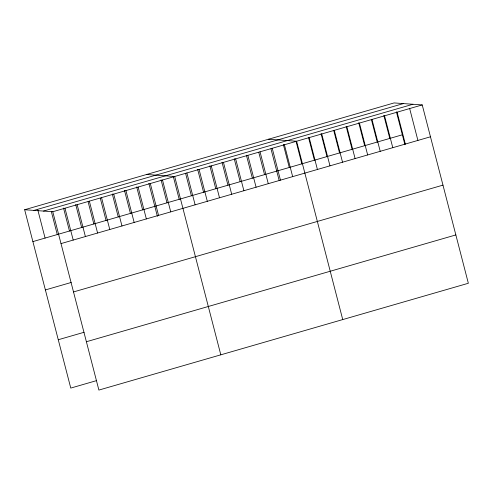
<?xml version="1.0" encoding="UTF-8"?>
<svg xmlns="http://www.w3.org/2000/svg" width="493" height="493" viewBox="0 0 493 493"><rect width="100%" height="100%" fill="white"/><g stroke="black" fill="none" stroke-linecap="round" stroke-linejoin="round"><path stroke-width="0.74" d="M24.65 209.735L394.11 102.926L422.23 104.923L468.35 283.265L98.89 390.074L52.769 211.731L24.65 209.735L70.77 388.077L96.591 380.608M33.931 210.394L403.385 103.585M43.489 211.072L412.949 104.263M52.769 211.731L422.23 104.923M32.889 241.601L402.35 134.792M61.009 243.597L430.469 136.789M45.393 289.933L71.208 282.471M73.512 291.936L442.967 185.128M58.273 339.739L84.087 332.276M86.392 341.735L455.846 234.933M268.494 139.242L296.613 141.238L342.734 319.581M146.569 174.485L174.688 176.488L220.815 354.831M409.665 108.559L417.91 140.425M397.105 112.188L405.345 144.055M396.409 111.819L404.926 144.745M384.54 115.818L392.785 147.684M383.844 115.448L389.79 138.422M371.981 119.454L380.22 151.314M371.475 119.824L377.225 142.052M359.422 123.084L367.661 154.95M358.725 122.714L364.666 145.688M346.856 126.713L355.102 158.58M346.16 126.344L352.101 149.317M334.297 130.343L342.536 162.209M333.792 130.719L339.541 152.947M321.732 133.979L329.977 165.845M321.042 133.609L326.982 156.583M309.173 137.609L317.412 169.475M308.476 137.239L314.417 160.213M296.108 141.614L301.858 163.842M284.418 144.763L292.663 176.63M283.352 144.504L289.292 167.472M272.228 148.288L280.468 180.155M270.984 148.874L279.124 180.346M260.033 151.813L268.278 183.679M258.794 152.399L264.544 174.633M247.843 155.338L256.083 187.204M246.408 155.184L252.348 178.158M235.654 158.863L243.893 190.729M234.218 158.709L240.159 181.677M223.458 162.388L231.698 194.254M222.023 162.234L227.963 185.202M211.269 165.913L219.508 197.779M209.833 165.759L215.774 188.727M199.073 169.438L207.313 201.304M197.638 169.278L203.578 192.252M186.884 172.963L195.123 204.829M185.639 173.548L191.389 195.776M173.45 177.073L179.199 199.301M162.499 180.013L170.738 211.873M161.063 179.853L167.004 202.826M150.303 183.532L158.549 215.398M148.874 183.378L157.384 216.304M138.114 187.057L146.353 218.923M136.678 186.902L142.619 209.876M125.925 190.581L134.164 222.448M124.489 190.427L130.429 213.401M113.729 194.106L121.968 225.973M112.293 193.952L118.234 216.926M101.54 197.631L109.779 229.498M100.295 198.217L106.044 220.451M89.344 201.156L97.589 233.023M88.099 201.742L93.849 223.976M77.154 204.681L85.394 236.548M75.719 204.527L81.659 227.501M64.959 208.206L73.204 240.073M63.529 208.052L69.47 231.026M51.334 211.577L57.274 234.551M37.801 209.913L45.085 238.076"/></g></svg>
